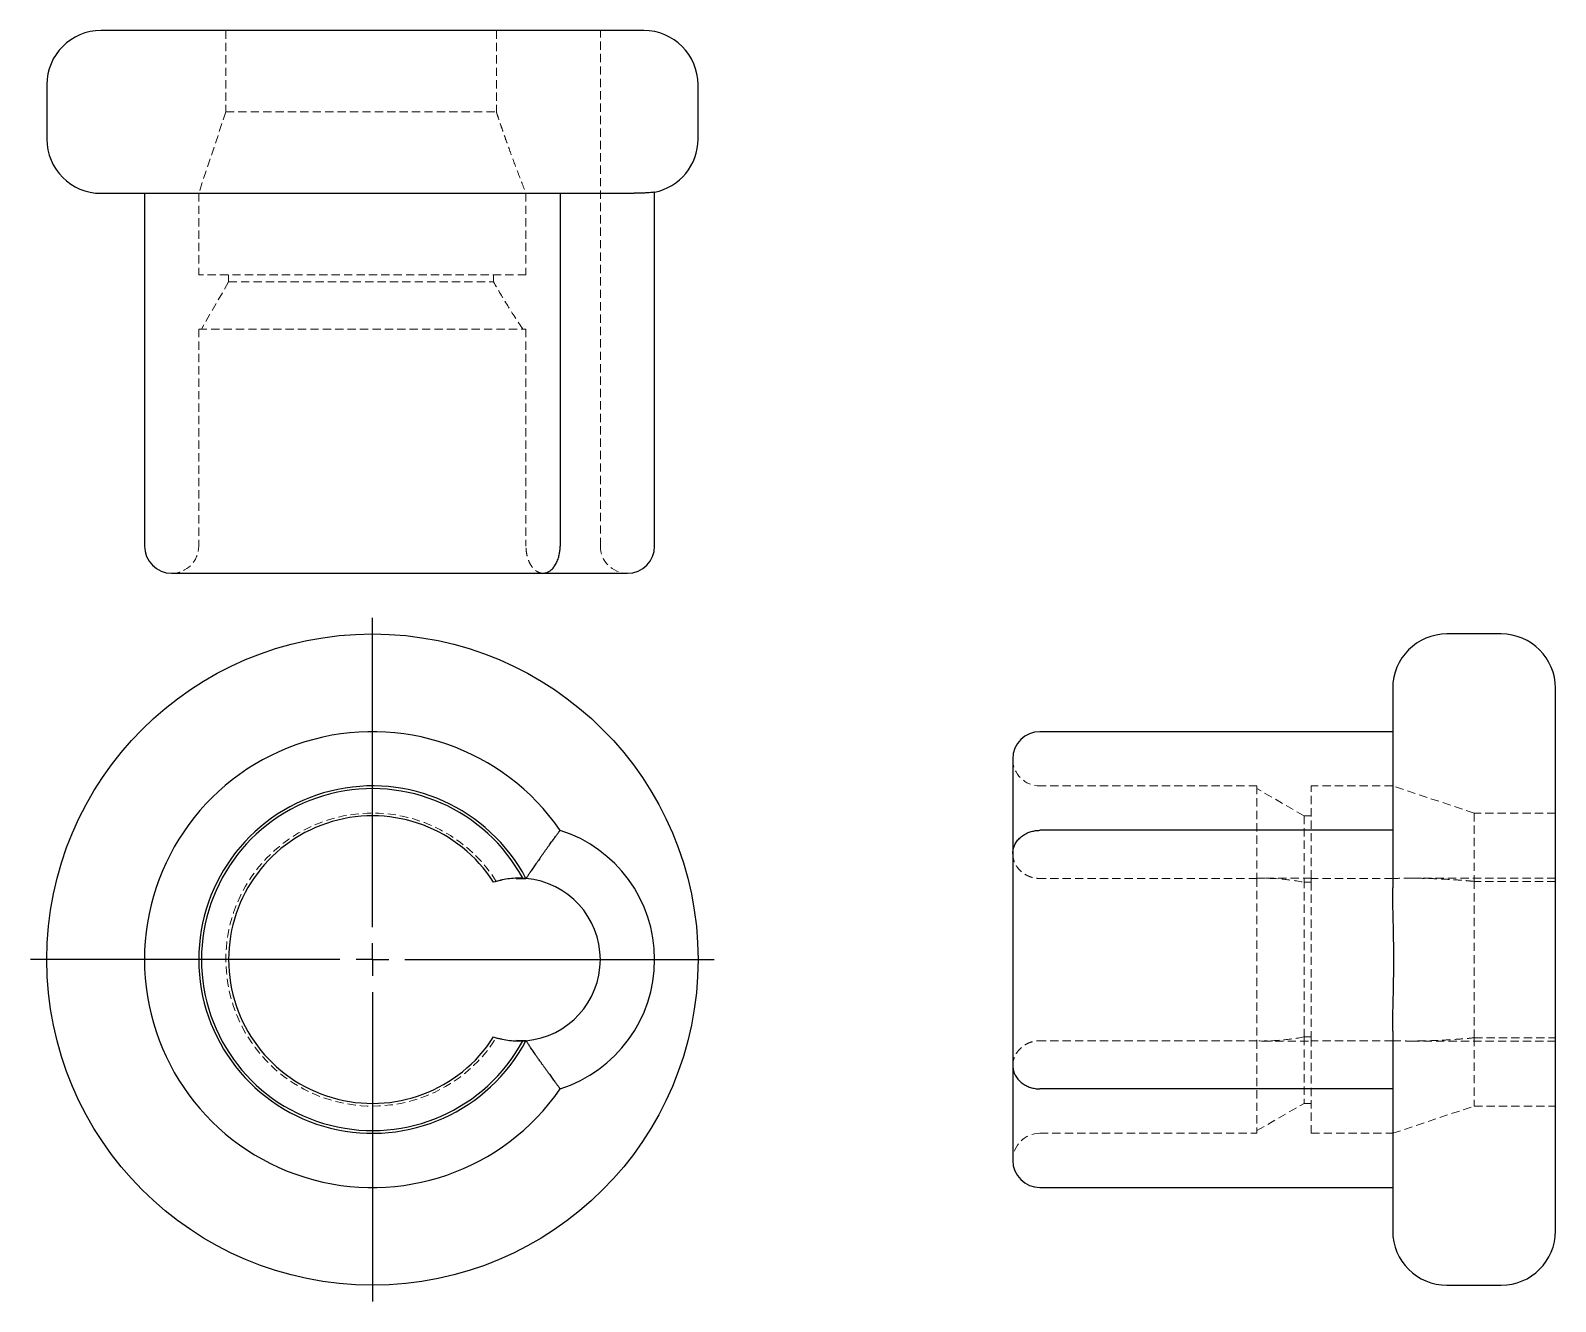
# Model space of a CAD drawing. Header units: millimetres. Extents: x 30 to 265, y 4 to 200.
import ezdxf

# ---------------------------------------------------------------- set-up
doc = ezdxf.new("R2010")
doc.units = ezdxf.units.MM
doc.linetypes.add('HIDDEN', pattern=[1.905, 1.27, -0.635])
doc.layers.add('10', color=7, linetype='Continuous')

# ---------------------------------------------------------------- blocks, each defined once
blk = doc.blocks.new('SW_CENTERMARKSYMBOL_0')
at = {"layer": '10', "color": 0}
for p, q in [((0, 5), (0, 52.5)), ((0, 0), (0, 2.5)), ((-5, 0), (-52.5, 0)), ((0, 0), (-2.5, 0)), ((0, 0), (0, -2.5)), ((0, 0), (2.5, 0)), ((5, 0), (52.5, 0)), ((0, -5), (0, -52.5))]:
    blk.add_line(p, q, dxfattribs=at)

msp = doc.modelspace()

# ---------------------------------------------------------------- linework, layer by layer
at = {"color": 7, "linetype": 'Continuous', "lineweight": 25}
for p, q in [((124.67, 199.67), (41.33, 199.67)), ((33, 191.33), (33, 183)), ((133, 183), (133, 191.33)), ((41.33, 174.67), (123.19, 174.67)), ((48, 174.67), (48, 120.5)), ((111.83, 174.67), (111.83, 120.5)), ((126.33, 120.5), (126.33, 174.83)), ((52.17, 116.33), (109.22, 116.33)), ((109.2, 116.33), (122.17, 116.33)), ((256.33, 107), (248, 107)), ((239.67, 98.67), (239.67, 68.01)), ((264.67, 57), (264.67, 98.67)), ((239.67, 92), (185.5, 92)), ((181.33, 87.83), (181.33, 73.23)), ((239.67, 76.85), (185.5, 76.85)), ((181.33, 73.25), (181.33, 40.74)), ((105.1, 69.44), (106.58, 69.45)), ((264.67, 15.33), (264.67, 57)), ((106.58, 44.55), (105.12, 44.56)), ((239.67, 45.99), (239.67, 15.33)), ((181.33, 40.76), (181.33, 26.17)), ((239.67, 37.15), (185.5, 37.15)), ((185.5, 22), (239.67, 22)), ((248, 7), (256.33, 7))]:
    msp.add_line(p, q, dxfattribs=at)
at = {"color": 7, "linetype": 'HIDDEN', "lineweight": 18}
for p, q in [((60.5, 199.67), (60.5, 187.17)), ((102.03, 199.67), (102.03, 187.17)), ((118, 120.5), (118, 199.67)), ((60.5, 187.17), (56.33, 174.67)), ((60.5, 187.17), (102.03, 187.17)), ((56.33, 174.67), (56.33, 162.17)), ((106.58, 174.67), (106.58, 162.17)), ((106.58, 162.17), (56.33, 162.17)), ((60.92, 162.17), (60.92, 161.05)), ((101.61, 162.17), (101.61, 161.05)), ((60.92, 161.05), (56.75, 153.83)), ((60.92, 161.05), (101.61, 161.05)), ((56.33, 153.83), (106.58, 153.83)), ((56.33, 153.83), (56.33, 120.5)), ((106.58, 153.83), (106.58, 120.5)), ((218.83, 83.67), (185.5, 83.67)), ((218.83, 83.67), (218.83, 69.45)), ((226.05, 79.08), (218.83, 83.25)), ((227.17, 69.45), (227.17, 83.67)), ((239.67, 83.67), (227.17, 83.67)), ((252.17, 79.5), (239.67, 83.67)), ((226.05, 79.08), (226.05, 68.88)), ((227.17, 79.08), (226.05, 79.08)), ((252.17, 79.5), (252.17, 69.01)), ((264.67, 79.5), (252.17, 79.5)), ((102.03, 69.01), (102.91, 69.18)), ((218.83, 69.45), (185.5, 69.45)), ((218.83, 69.45), (218.83, 44.55)), ((227.17, 69.5), (219.74, 69.5)), ((227.17, 68.88), (226.05, 68.88)), ((226.05, 45.12), (226.05, 68.88)), ((239.67, 69.45), (227.17, 69.45)), ((227.17, 69.45), (227.17, 68.88)), ((227.17, 68.88), (227.17, 45.12)), ((264.67, 69.5), (242.51, 69.5)), ((264.67, 69.01), (252.17, 69.01)), ((252.17, 44.99), (252.17, 69.01)), ((102.87, 44.83), (102.03, 44.99)), ((218.83, 44.55), (185.5, 44.55)), ((218.83, 44.55), (218.83, 30.33)), ((219.74, 44.5), (227.17, 44.5)), ((227.17, 45.12), (226.05, 45.12)), ((226.05, 45.12), (226.05, 34.92)), ((227.17, 45.12), (227.17, 44.55)), ((239.67, 44.55), (227.17, 44.55)), ((227.17, 30.33), (227.17, 44.55)), ((242.51, 44.5), (264.67, 44.5)), ((252.17, 44.99), (264.67, 44.99)), ((252.17, 44.99), (252.17, 34.5)), ((218.83, 30.75), (226.05, 34.92)), ((226.05, 34.92), (227.17, 34.92)), ((239.67, 30.33), (252.17, 34.5)), ((252.17, 34.5), (264.67, 34.5)), ((185.5, 30.33), (218.83, 30.33)), ((227.17, 30.33), (239.67, 30.33))]:
    msp.add_line(p, q, dxfattribs=at)
at = {"color": 7, "linetype": 'Continuous', "lineweight": 25}
msp.add_circle((83, 57), 50, dxfattribs=at)
for centre, radius, start, end in [((41.33, 191.33), 8.33, 90, 180), ((124.67, 191.33), 8.33, 0, 90), ((41.33, 183), 8.33, 180, 270), ((124.67, 183), 8.33, 281.4247, 0), ((52.17, 120.5), 4.17, 180, 270), ((122.17, 120.5), 4.17, 270, 0), ((248, 98.67), 8.33, 90, 180), ((256.33, 98.67), 8.33, 0, 90), ((83, 57), 35, 34.5498, 325.4502), ((185.5, 87.83), 4.17, 90, 180), ((83, 57), 26.67, 27.8395, 332.1605), ((83, 57), 26.25, 28.4023, 331.5977), ((83, 57), 22.08, 32.5479, 327.4521), ((105.5, 57), 20.83, 287.6802, 72.3198), ((105.5, 57), 12.5, 85.0423, 87.2934), ((105.5, 57), 12.5, 274.9577, 85.0423), ((105.5, 57), 12.5, 272.7066, 274.9577), ((185.5, 26.17), 4.17, 180, 270), ((248, 15.33), 8.33, 180, 270), ((256.33, 15.33), 8.33, 270, 0)]:
    msp.add_arc(centre, radius, start, end, dxfattribs=at)
at = {"color": 7, "linetype": 'HIDDEN', "lineweight": 18}
for centre, radius, start, end in [((52.17, 120.5), 4.17, 270, 0), ((122.17, 120.5), 4.17, 180, 270), ((185.5, 87.83), 4.17, 180, 270), ((83, 57), 22.5, 32.2552, 327.7448), ((185.5, 26.17), 4.17, 90, 180)]:
    msp.add_arc(centre, radius, start, end, dxfattribs=at)
for points, knots in [([(102.03, 187.17), (102.14, 186.82), (102.38, 186.13), (102.73, 185.09), (103.09, 184.04), (103.46, 182.99), (103.84, 181.94), (104.28, 180.71), (104.79, 179.32), (105.38, 177.76), (105.97, 176.21), (106.38, 175.18), (106.58, 174.67)], [0, 0, 0, 0, 0.082508, 0.165373, 0.248603, 0.332207, 0.416194, 0.500571, 0.626142, 0.751215, 0.875822, 1, 1, 1, 1]), ([(106.09, 153.83), (105.29, 155.02), (104.52, 156.21), (103.03, 158.61), (102.31, 159.83), (101.61, 161.05)], [0, 0, 0, 0, 0.5, 0.5, 1, 1, 1, 1]), ([(109.2, 116.33), (109.16, 116.34), (109.08, 116.34), (108.96, 116.35), (108.83, 116.37), (108.67, 116.42), (108.47, 116.49), (108.23, 116.62), (108, 116.79), (107.71, 117.06), (107.37, 117.48), (107.09, 118), (106.91, 118.47), (106.79, 118.85), (106.7, 119.24), (106.64, 119.61), (106.6, 119.93), (106.58, 120.22), (106.58, 120.41), (106.58, 120.5)], [0, 0, 0, 0, 0.029831, 0.060687, 0.092563, 0.125449, 0.18288, 0.250884, 0.313593, 0.37628, 0.501304, 0.626255, 0.690635, 0.750946, 0.814512, 0.875608, 0.917435, 0.95888, 1, 1, 1, 1]), ([(181.33, 73.25), (181.34, 73.19), (181.34, 73.08), (181.35, 72.91), (181.37, 72.73), (181.42, 72.5), (181.49, 72.21), (181.62, 71.88), (181.79, 71.54), (182.06, 71.12), (182.48, 70.63), (183, 70.22), (183.47, 69.94), (183.85, 69.77), (184.24, 69.63), (184.61, 69.54), (184.93, 69.49), (185.22, 69.46), (185.41, 69.45), (185.5, 69.45)], [0, 0, 0, 0, 0.029831, 0.060687, 0.092563, 0.125449, 0.18288, 0.250884, 0.313593, 0.37628, 0.501304, 0.626255, 0.690635, 0.750946, 0.814512, 0.875608, 0.917435, 0.95888, 1, 1, 1, 1]), ([(218.83, 69.49), (220.02, 69.52), (221.21, 69.48), (223.61, 69.28), (224.83, 69.11), (226.05, 68.88)], [0, 0, 0, 0, 0.5, 0.5, 1, 1, 1, 1]), ([(252.17, 69.01), (251.82, 69.04), (251.13, 69.11), (250.09, 69.19), (249.04, 69.27), (247.99, 69.33), (246.94, 69.39), (245.71, 69.44), (244.32, 69.48), (242.76, 69.5), (241.21, 69.5), (240.18, 69.47), (239.67, 69.45)], [0, 0, 0, 0, 0.082508, 0.165373, 0.248603, 0.332207, 0.416194, 0.500571, 0.626142, 0.751215, 0.875822, 1, 1, 1, 1]), ([(181.33, 40.75), (181.34, 40.8), (181.34, 40.91), (181.35, 41.09), (181.37, 41.27), (181.41, 41.48), (181.49, 41.77), (181.66, 42.22), (181.98, 42.78), (182.48, 43.37), (183, 43.78), (183.47, 44.06), (183.85, 44.23), (184.24, 44.37), (184.61, 44.46), (184.93, 44.51), (185.22, 44.54), (185.41, 44.54), (185.5, 44.55)], [0, 0, 0, 0, 0.028846, 0.059376, 0.091585, 0.125466, 0.17335, 0.250912, 0.376201, 0.501241, 0.626209, 0.690258, 0.750915, 0.814297, 0.875592, 0.917402, 0.958853, 1, 1, 1, 1]), ([(226.05, 45.12), (224.83, 44.89), (223.61, 44.72), (221.21, 44.52), (220.02, 44.48), (218.83, 44.51)], [0, 0, 0, 0, 0.5, 0.5, 1, 1, 1, 1]), ([(239.67, 44.55), (239.96, 44.54), (240.55, 44.52), (241.43, 44.5), (242.31, 44.5), (243.2, 44.5), (244.09, 44.51), (244.99, 44.53), (246.11, 44.57), (247.46, 44.63), (249.04, 44.73), (250.61, 44.85), (251.65, 44.94), (252.17, 44.99)], [0, 0, 0, 0, 0.070907, 0.14195, 0.213135, 0.28447, 0.35596, 0.427613, 0.499433, 0.625848, 0.751395, 0.876103, 1, 1, 1, 1])]:
    msp.add_open_spline(points, degree=3, knots=knots, dxfattribs=at)
at = {"color": 7, "linetype": 'Continuous', "lineweight": 25}
for points, knots in [([(126.32, 174.83), (126.32, 174.83), (126.34, 174.84), (126.22, 174.82), (125.95, 174.8), (125.54, 174.76), (124.98, 174.72), (124.22, 174.68), (123.56, 174.67), (123.19, 174.67)], [0, 0, 0, 0, 0.053006, 0.206246, 0.354881, 0.503516, 0.656433, 0.809348, 1, 1, 1, 1]), ([(109.2, 116.33), (109.25, 116.34), (109.34, 116.34), (109.47, 116.35), (109.59, 116.38), (109.72, 116.41), (109.84, 116.46), (109.95, 116.51), (110.07, 116.57), (110.3, 116.7), (110.64, 116.98), (111.04, 117.49), (111.38, 118.12), (111.58, 118.71), (111.69, 119.17), (111.75, 119.5), (111.8, 119.83), (111.82, 120.16), (111.83, 120.39), (111.83, 120.5)], [0, 0, 0, 0, 0.033696, 0.066733, 0.099108, 0.13082, 0.161867, 0.192247, 0.221959, 0.251003, 0.378439, 0.500926, 0.626917, 0.750385, 0.800601, 0.850634, 0.900521, 0.950297, 1, 1, 1, 1]), ([(109.2, 73.25), (109.25, 73.31), (109.34, 73.43), (109.47, 73.62), (109.59, 73.79), (109.72, 73.96), (109.84, 74.13), (109.95, 74.29), (110.07, 74.45), (110.3, 74.77), (110.64, 75.23), (111.04, 75.78), (111.38, 76.24), (111.58, 76.52), (111.69, 76.67), (111.75, 76.75), (111.8, 76.81), (111.82, 76.84), (111.83, 76.85), (111.83, 76.85)], [0, 0, 0, 0, 0.033696, 0.066733, 0.099108, 0.13082, 0.161867, 0.192247, 0.221959, 0.251003, 0.378439, 0.500926, 0.626917, 0.750385, 0.800601, 0.850634, 0.900521, 0.950297, 1, 1, 1, 1]), ([(181.33, 73.25), (181.34, 73.31), (181.34, 73.43), (181.35, 73.62), (181.38, 73.79), (181.41, 73.96), (181.46, 74.13), (181.51, 74.29), (181.57, 74.45), (181.7, 74.77), (181.98, 75.23), (182.49, 75.78), (183.12, 76.24), (183.71, 76.52), (184.17, 76.67), (184.5, 76.75), (184.83, 76.81), (185.16, 76.84), (185.39, 76.85), (185.5, 76.85)], [0, 0, 0, 0, 0.033696, 0.066733, 0.099108, 0.13082, 0.161867, 0.192247, 0.221959, 0.251003, 0.378439, 0.500926, 0.626917, 0.750385, 0.800601, 0.850634, 0.900521, 0.950297, 1, 1, 1, 1]), ([(109.2, 73.25), (109.16, 73.19), (109.08, 73.08), (108.96, 72.91), (108.83, 72.73), (108.67, 72.5), (108.47, 72.21), (108.23, 71.88), (108, 71.54), (107.71, 71.12), (107.37, 70.63), (107.09, 70.22), (106.91, 69.94), (106.79, 69.77), (106.7, 69.63), (106.64, 69.54), (106.6, 69.49), (106.58, 69.46), (106.58, 69.45), (106.58, 69.45)], [0, 0, 0, 0, 0.029831, 0.060687, 0.092563, 0.125449, 0.18288, 0.250884, 0.313593, 0.37628, 0.501304, 0.626255, 0.690635, 0.750946, 0.814512, 0.875608, 0.917435, 0.95888, 1, 1, 1, 1]), ([(106.09, 69.49), (105.29, 69.52), (104.52, 69.48), (103.03, 69.28), (102.31, 69.11), (101.61, 68.88)], [0, 0, 0, 0, 0.5, 0.5, 1, 1, 1, 1]), ([(239.67, 45.99), (239.67, 46.82), (239.68, 47.67), (239.72, 49.43), (239.74, 50.33), (239.77, 51.73), (239.78, 52.2), (239.8, 53.15), (239.81, 53.63), (239.83, 55.06), (239.84, 56.02), (239.84, 57.47), (239.83, 57.95), (239.83, 58.92), (239.82, 59.4), (239.8, 60.85), (239.78, 61.79), (239.74, 63.64), (239.72, 64.54), (239.69, 65.88), (239.68, 66.31), (239.67, 67.18), (239.67, 67.6), (239.67, 68.01)], [0, 0, 0, 0, 0.125, 0.125, 0.25, 0.25, 0.3125, 0.3125, 0.375, 0.375, 0.5, 0.5, 0.5625, 0.5625, 0.625, 0.625, 0.75, 0.75, 0.875, 0.875, 0.9375, 0.9375, 1, 1, 1, 1]), ([(101.61, 45.12), (102.31, 44.89), (103.03, 44.72), (104.52, 44.52), (105.29, 44.48), (106.09, 44.51)], [0, 0, 0, 0, 0.5, 0.5, 1, 1, 1, 1]), ([(109.2, 40.75), (109.17, 40.8), (109.09, 40.91), (108.96, 41.09), (108.84, 41.27), (108.69, 41.48), (108.48, 41.77), (108.16, 42.22), (107.77, 42.78), (107.37, 43.37), (107.09, 43.78), (106.91, 44.06), (106.79, 44.23), (106.7, 44.37), (106.64, 44.46), (106.6, 44.51), (106.58, 44.54), (106.58, 44.54), (106.58, 44.55)], [0, 0, 0, 0, 0.028846, 0.059376, 0.091585, 0.125466, 0.17335, 0.250912, 0.376201, 0.501241, 0.626209, 0.690258, 0.750915, 0.814297, 0.875592, 0.917402, 0.958853, 1, 1, 1, 1]), ([(109.2, 40.75), (109.25, 40.69), (109.33, 40.57), (109.46, 40.39), (109.59, 40.22), (109.71, 40.04), (109.83, 39.88), (109.95, 39.71), (110.06, 39.55), (110.3, 39.23), (110.63, 38.77), (110.96, 38.32), (111.19, 38.01), (111.33, 37.82), (111.46, 37.64), (111.57, 37.49), (111.66, 37.37), (111.74, 37.27), (111.79, 37.2), (111.82, 37.16), (111.83, 37.15), (111.83, 37.15)], [0, 0, 0, 0, 0.032851, 0.065285, 0.097298, 0.128886, 0.160045, 0.190772, 0.221064, 0.250919, 0.377279, 0.50076, 0.557054, 0.613063, 0.668815, 0.724341, 0.779676, 0.834864, 0.889947, 0.944976, 1, 1, 1, 1]), ([(181.33, 40.75), (181.34, 40.69), (181.34, 40.57), (181.35, 40.39), (181.38, 40.22), (181.41, 40.04), (181.45, 39.88), (181.5, 39.71), (181.56, 39.55), (181.7, 39.23), (181.98, 38.77), (182.39, 38.32), (182.77, 38.01), (183.06, 37.82), (183.37, 37.64), (183.7, 37.49), (184.04, 37.37), (184.4, 37.27), (184.76, 37.2), (185.13, 37.16), (185.38, 37.15), (185.5, 37.15)], [0, 0, 0, 0, 0.032851, 0.065285, 0.097298, 0.128886, 0.160045, 0.190772, 0.221064, 0.250919, 0.377279, 0.50076, 0.557054, 0.613063, 0.668815, 0.724341, 0.779676, 0.834864, 0.889947, 0.944976, 1, 1, 1, 1])]:
    msp.add_open_spline(points, degree=3, knots=knots, dxfattribs=at)

# ---------------------------------------------------------------- block references
at = {"layer": '10'}
msp.add_blockref('SW_CENTERMARKSYMBOL_0', (83, 57), dxfattribs=at)

doc.saveas('drawing.dxf')
